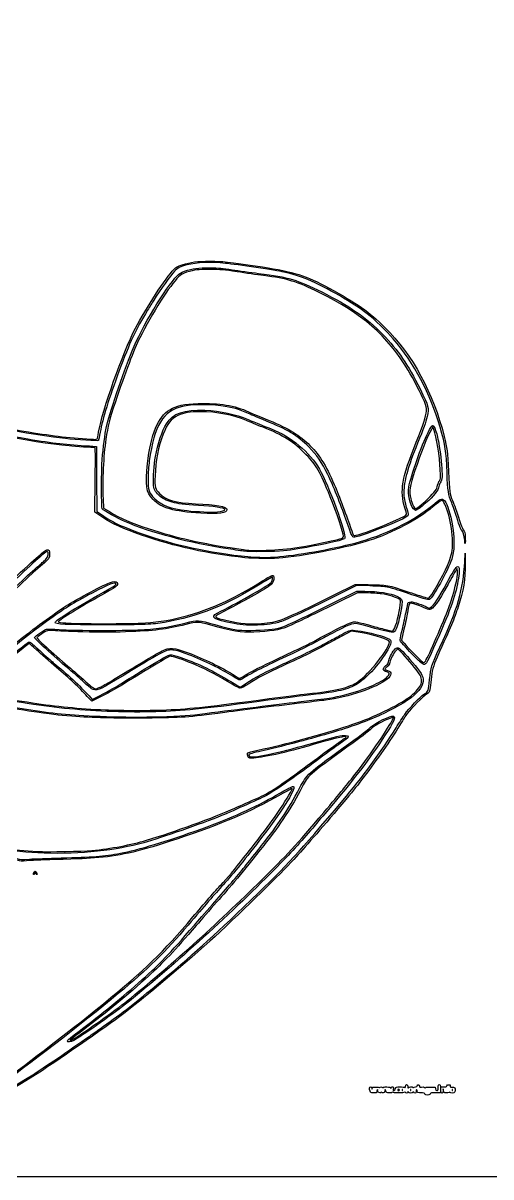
# Model space of a CAD drawing. Extents: x 0.09 to 7.29, y 6.89 to 11.9.
# Drawn here: x 1.182 to 1.493, y 10.428 to 11.193 of the extents above; entities that cross this region are included whole.
import ezdxf

# ---------------------------------------------------------------- set-up
doc = ezdxf.new("R2010")
doc.units = 0
doc.layers.add('Laag_1', color=7, linetype='CONTINUOUS')

msp = doc.modelspace()

# ---------------------------------------------------------------- linework, layer by layer
at = {"layer": 'Laag_1', "color": 1}
msp.add_lwpolyline([(0.092474, 10.428123), (0.092474, 11.895275), (7.245812, 11.895275), (7.245812, 10.428123)], close=True, dxfattribs=at)
at = {"layer": 'Laag_1', "color": 7}
for points in [[(1.454737, 10.923584), (1.45409, 10.92523), (1.453139, 10.923602)], [(1.226499, 10.912649), (1.231093, 10.912388), (1.231187, 10.890805), (1.231285, 10.869221), (1.235063, 10.866686)], [(1.234622, 10.865713), (1.230061, 10.868692), (1.230305, 10.890109)], [(1.235498, 10.877613), (1.235773, 10.87147), (1.239704, 10.86911)], [(1.475264, 10.835915), (1.475557, 10.841491), (1.475609, 10.834556)], [(1.470451, 10.82973), (1.470336, 10.831529), (1.469295, 10.82995)], [(1.386372, 10.807726), (1.403834, 10.816321), (1.40905, 10.816321)], [(1.388751, 10.81392), (1.402716, 10.820798), (1.411352, 10.820746)], [(1.412267, 10.819854), (1.403447, 10.820063), (1.389851, 10.813293)], [(1.410251, 10.815252), (1.404188, 10.815318), (1.390223, 10.808431)], [(1.449347, 10.812248), (1.451513, 10.811767), (1.452399, 10.812848)], [(1.404722, 10.789131), (1.399899, 10.789839), (1.390835, 10.784943)], [(1.42431, 10.790639), (1.427527, 10.789939), (1.428208, 10.790912)], [(1.434988, 10.791255), (1.433287, 10.784013), (1.435091, 10.781897)], [(1.434365, 10.774612), (1.430836, 10.778287), (1.429595, 10.776904)], [(1.325289, 10.753519), (1.326683, 10.752807), (1.330157, 10.755175)], [(1.235214, 10.747017), (1.228038, 10.743386), (1.225015, 10.746688)], [(1.226253, 10.746952), (1.228317, 10.744649), (1.2332, 10.747115)], [(1.427353, 10.731207), (1.427944, 10.732637), (1.426792, 10.732407)], [(1.191509, 10.629453), (1.191603, 10.628353), (1.191054, 10.629273), (1.190505, 10.630192), (1.190268, 10.629365)], [(1.417666, 10.484957), (1.417345, 10.486151), (1.417081, 10.484983)], [(1.452623, 10.487721), (1.455635, 10.487631), (1.455819, 10.486528)], [(1.459127, 10.486552), (1.459127, 10.483819), (1.455819, 10.483886)], [(1.459495, 10.485764), (1.459495, 10.487785), (1.461308, 10.487785)], [(1.461289, 10.485221), (1.461059, 10.486506), (1.461014, 10.485129)], [(1.422939, 10.484965), (1.422464, 10.486095), (1.422206, 10.484929)], [(1.441477, 10.484387), (1.44109, 10.484387)]]:
    msp.add_lwpolyline(points, dxfattribs=at)
for points in [[(1.441318, 10.870915)], [(1.445129, 10.872611)], [(1.47522, 10.850158)], [(1.329223, 10.842817)], [(1.351822, 10.843915)], [(1.445185, 10.769862)], [(1.449364, 10.770293)], [(1.227908, 10.751736)], [(1.234141, 10.75307)], [(1.2458, 10.736455)], [(1.277587, 10.737675)], [(1.196374, 10.642748)], [(1.227978, 10.644505)], [(1.18939, 10.62918)], [(1.211807, 10.518032)], [(1.217207, 10.520426)], [(1.431933, 10.485764)], [(1.434039, 10.486015)], [(1.439551, 10.486015)], [(1.44948, 10.482553)], [(1.459495, 10.485772)], [(1.46711, 10.486015)]]:
    msp.add_lwpolyline(points, close=True, dxfattribs=at)
for points in [[(1.256954, 10.990678), (1.263865, 11.003937), (1.277177, 11.02425), (1.282472, 11.029617)], [(1.282472, 11.029617), (1.284156, 11.031325), (1.284798, 11.031689), (1.287874, 11.03269)], [(1.291179, 11.03263), (1.286532, 11.031397), (1.284812, 11.03054), (1.282816, 11.02846)], [(1.287874, 11.03269), (1.294069, 11.034705), (1.297412, 11.03514), (1.306433, 11.035108)], [(1.289567, 11.028451), (1.295163, 11.030298), (1.298463, 11.030745), (1.306255, 11.030713)], [(1.306436, 11.029621), (1.297955, 11.029663), (1.29669, 11.029499), (1.290851, 11.027756)], [(1.316656, 11.033697), (1.307222, 11.034698), (1.297429, 11.034288), (1.291179, 11.03263)], [(1.306255, 11.030713), (1.312379, 11.030671), (1.314545, 11.030514), (1.321139, 11.029503)], [(1.306433, 11.035108), (1.315301, 11.035066), (1.31712, 11.034878), (1.341116, 11.03131)], [(1.324443, 11.028077), (1.315178, 11.029493), (1.313984, 11.029596), (1.306436, 11.029621)], [(1.355273, 11.027968), (1.351201, 11.02887), (1.323693, 11.03295), (1.316656, 11.033697)], [(1.321139, 11.029503), (1.325383, 11.028854), (1.333239, 11.027756), (1.338595, 11.027064)], [(1.341116, 11.03131), (1.361788, 11.028237), (1.369925, 11.025657), (1.385443, 11.017254)], [(1.2548, 10.97581), (1.260771, 10.990739), (1.276944, 11.017619), (1.284695, 11.025495)], [(1.285571, 11.024751), (1.280036, 11.019483), (1.267831, 11.000333), (1.259767, 10.984263)], [(1.282816, 11.02846), (1.280198, 11.025732), (1.273364, 11.016157), (1.269107, 11.009254)], [(1.284695, 11.025495), (1.286353, 11.02718), (1.287113, 11.027641), (1.289567, 11.028451)], [(1.290851, 11.027756), (1.28815, 11.02695), (1.287485, 11.026571), (1.285571, 11.024751)], [(1.341898, 11.025609), (1.337755, 11.026132), (1.3299, 11.027243), (1.324443, 11.028077)], [(1.338595, 11.027064), (1.358806, 11.024451), (1.364166, 11.022872), (1.380489, 11.014727)], [(1.378831, 11.014391), (1.363922, 11.021714), (1.35765, 11.023619), (1.341898, 11.025609)], [(1.37124, 11.022972), (1.367041, 11.024766), (1.360508, 11.02681), (1.355273, 11.027968)], [(1.410552, 11.000333), (1.401666, 11.007274), (1.383499, 11.017736), (1.37124, 11.022972)], [(1.437782, 10.962817), (1.423864, 10.985863), (1.407165, 11.000472), (1.378831, 11.014391)], [(1.380489, 11.014727), (1.398464, 11.005756), (1.410312, 10.997531), (1.420744, 10.986781)], [(1.385443, 11.017254), (1.403589, 11.007427), (1.412176, 11.001381), (1.422159, 10.991397)], [(1.269107, 11.009254), (1.268172, 11.007738), (1.266339, 11.004761), (1.265032, 11.002639)], [(1.265032, 11.002639), (1.257075, 10.989713), (1.253282, 10.981627), (1.246011, 10.96208)], [(1.427866, 10.983713), (1.423651, 10.988612), (1.415331, 10.996599), (1.410552, 11.000333)], [(1.422159, 10.991397), (1.440977, 10.972579), (1.454343, 10.948055), (1.461652, 10.918939)], [(1.232568, 10.92179), (1.234989, 10.93624), (1.248559, 10.974574), (1.256954, 10.990678)], [(1.259767, 10.984263), (1.256214, 10.977183), (1.249831, 10.960429), (1.243666, 10.942003)], [(1.420744, 10.986781), (1.431169, 10.976037), (1.437535, 10.966759), (1.445667, 10.950455)], [(1.458934, 10.925099), (1.452486, 10.94745), (1.441932, 10.96736), (1.427866, 10.983713)], [(1.237756, 10.925466), (1.239173, 10.93244), (1.248649, 10.96043), (1.2548, 10.97581)], [(1.246011, 10.96208), (1.23946, 10.94447), (1.235157, 10.930502), (1.233605, 10.921813)], [(1.448489, 10.942213), (1.44647, 10.946974), (1.441042, 10.95742), (1.437782, 10.962817)], [(1.445667, 10.950455), (1.451447, 10.938866), (1.451696, 10.937896), (1.450327, 10.932265)], [(1.243666, 10.942003), (1.239581, 10.929795), (1.23873, 10.926439), (1.237352, 10.917107)], [(1.288157, 10.93884), (1.275327, 10.935949), (1.269398, 10.926253), (1.266152, 10.902853)], [(1.279747, 10.936666), (1.284213, 10.939428), (1.289125, 10.940502), (1.298594, 10.940784)], [(1.313605, 10.939206), (1.304194, 10.940418), (1.294546, 10.940279), (1.288157, 10.93884)], [(1.298594, 10.940784), (1.312512, 10.941201), (1.322956, 10.93947), (1.332008, 10.935252)], [(1.33198, 10.934108), (1.325388, 10.937099), (1.321419, 10.9382), (1.313605, 10.939206)], [(1.449831, 10.935783), (1.450026, 10.938445), (1.449967, 10.938724), (1.448489, 10.942213)], [(1.130123, 10.930228), (1.137225, 10.926869), (1.159135, 10.92179), (1.185709, 10.917343)], [(1.146853, 10.930393), (1.147712, 10.929534), (1.168774, 10.924939), (1.182868, 10.922535)], [(1.264963, 10.901028), (1.267228, 10.920598), (1.271874, 10.931796), (1.279747, 10.936666)], [(1.285121, 10.932837), (1.280483, 10.93056), (1.278192, 10.927646), (1.275374, 10.920438)], [(1.277464, 10.927426), (1.281676, 10.934242), (1.289513, 10.936995), (1.302917, 10.936366)], [(1.300019, 10.935388), (1.292896, 10.935388), (1.28894, 10.934711), (1.285121, 10.932837)], [(1.330632, 10.929441), (1.322136, 10.93321), (1.310922, 10.935388), (1.300019, 10.935388)], [(1.302917, 10.936366), (1.313698, 10.93586), (1.322777, 10.93389), (1.331746, 10.930112)], [(1.331746, 10.930112), (1.334805, 10.928823), (1.338632, 10.927257), (1.340248, 10.926632)], [(1.343372, 10.929343), (1.339431, 10.930909), (1.334304, 10.933053), (1.33198, 10.934108)], [(1.332008, 10.935252), (1.333911, 10.934366), (1.338857, 10.932287), (1.343001, 10.930634)], [(1.343001, 10.930634), (1.357135, 10.924993), (1.36446, 10.920755), (1.37138, 10.914213)], [(1.443147, 10.915176), (1.447848, 10.926856), (1.449561, 10.932137), (1.449831, 10.935783)], [(1.450327, 10.932265), (1.449314, 10.928101), (1.447962, 10.924311), (1.443955, 10.914411)], [(1.21309, 10.912639), (1.18853, 10.91478), (1.140766, 10.924294), (1.129895, 10.929208)], [(1.210521, 10.917569), (1.190592, 10.919717), (1.15878, 10.925555), (1.146348, 10.929347)], [(1.182868, 10.922535), (1.200837, 10.91947), (1.211163, 10.91824), (1.227846, 10.917177)], [(1.234902, 10.9036), (1.235602, 10.91174), (1.236742, 10.920481), (1.237756, 10.925466)], [(1.270249, 10.905564), (1.27173, 10.913767), (1.274833, 10.923168), (1.277464, 10.927426)], [(1.341531, 10.925034), (1.337388, 10.926637), (1.332483, 10.928621), (1.330632, 10.929441)], [(1.340248, 10.926632), (1.341865, 10.926007), (1.344925, 10.92482), (1.347047, 10.923994)], [(1.370215, 10.906861), (1.361934, 10.91542), (1.35496, 10.919837), (1.341531, 10.925034)], [(1.371857, 10.912072), (1.364513, 10.919441), (1.357319, 10.923803), (1.343372, 10.929343)], [(1.347047, 10.923994), (1.359872, 10.919002), (1.372468, 10.908462), (1.378957, 10.897291)], [(1.453139, 10.923602), (1.450679, 10.919396), (1.445743, 10.907039), (1.442269, 10.896387)], [(1.450961, 10.921628), (1.453805, 10.927297), (1.454493, 10.927489), (1.45593, 10.923013)], [(1.459017, 10.89695), (1.458718, 10.905772), (1.456628, 10.918768), (1.454737, 10.923584)], [(1.45593, 10.923013), (1.457092, 10.919396), (1.457429, 10.917926), (1.458386, 10.912293)], [(1.463535, 10.894908), (1.462996, 10.909582), (1.462532, 10.912629), (1.458934, 10.925099)], [(1.185709, 10.917343), (1.202805, 10.914482), (1.211196, 10.913516), (1.226499, 10.912649)], [(1.23242, 10.916198), (1.232145, 10.915885), (1.217835, 10.916781), (1.210521, 10.917569)], [(1.227846, 10.917177), (1.232165, 10.916902), (1.231668, 10.916416), (1.232568, 10.92179)], [(1.233605, 10.921813), (1.233079, 10.91887), (1.232546, 10.916344), (1.23242, 10.916198)], [(1.237352, 10.917107), (1.235768, 10.906381), (1.234972, 10.889427), (1.235498, 10.877613)], [(1.275374, 10.920438), (1.272181, 10.912273), (1.270287, 10.902563), (1.269976, 10.89276)], [(1.435582, 10.871676), (1.432084, 10.882929), (1.433543, 10.89132), (1.443147, 10.915176)], [(1.438142, 10.885343), (1.4395, 10.892787), (1.446661, 10.913061), (1.450961, 10.921628)], [(1.461652, 10.918939), (1.46363, 10.911058), (1.463827, 10.909417), (1.464443, 10.895625)], [(1.230089, 10.911529), (1.228732, 10.911529), (1.216892, 10.912307), (1.21309, 10.912639)], [(1.230305, 10.890109), (1.2305, 10.907187), (1.230458, 10.911528), (1.230089, 10.911529)], [(1.386093, 10.878979), (1.379234, 10.895776), (1.376792, 10.900063), (1.370215, 10.906861)], [(1.37138, 10.914213), (1.378436, 10.907544), (1.383228, 10.900069), (1.388695, 10.887207)], [(1.384547, 10.893679), (1.380496, 10.901949), (1.377233, 10.906679), (1.371857, 10.912072)], [(1.443955, 10.914411), (1.437503, 10.89847), (1.434863, 10.88905), (1.43489, 10.882056)], [(1.458386, 10.912293), (1.459444, 10.906067), (1.460221, 10.89842), (1.460226, 10.894193)], [(1.234954, 10.870901), (1.234352, 10.871626), (1.234309, 10.896752), (1.234902, 10.9036)], [(1.268658, 10.877181), (1.264079, 10.881848), (1.263314, 10.886783), (1.264963, 10.901028)], [(1.266152, 10.902853), (1.265595, 10.898841), (1.265331, 10.895069), (1.265317, 10.890923)], [(1.268896, 10.887532), (1.268621, 10.891104), (1.269321, 10.900425), (1.270249, 10.905564)], [(1.269976, 10.89276), (1.269725, 10.88493), (1.269934, 10.884103), (1.272934, 10.881171)], [(1.378957, 10.897291), (1.38483, 10.887177), (1.396912, 10.854342), (1.395813, 10.851478)], [(1.396467, 10.864095), (1.393198, 10.873599), (1.387702, 10.887238), (1.384547, 10.893679)], [(1.442269, 10.896387), (1.438888, 10.886021), (1.438353, 10.882512), (1.439447, 10.877874)], [(1.458448, 10.8896), (1.459197, 10.890618), (1.459221, 10.890941), (1.459017, 10.89695)], [(1.460226, 10.894193), (1.460226, 10.891152), (1.460104, 10.890432), (1.459331, 10.888975)], [(1.466632, 10.874979), (1.464373, 10.880258), (1.463981, 10.882784), (1.463535, 10.894908)], [(1.464443, 10.895625), (1.465016, 10.882802), (1.465364, 10.880341), (1.467155, 10.876455)], [(1.265317, 10.890923), (1.265275, 10.883155), (1.265761, 10.881738), (1.269656, 10.877838)], [(1.272531, 10.880024), (1.269909, 10.882504), (1.269165, 10.884041), (1.268896, 10.887532)], [(1.388695, 10.887207), (1.391669, 10.880208), (1.39758, 10.864584), (1.399756, 10.857967)], [(1.441318, 10.870915), (1.438988, 10.873429), (1.437338, 10.880928), (1.438142, 10.885343)], [(1.45819, 10.885888), (1.457728, 10.883233), (1.45471, 10.879393), (1.449552, 10.874899)], [(1.455669, 10.88289), (1.45646, 10.883964), (1.457063, 10.885325), (1.457296, 10.886565)], [(1.457296, 10.886565), (1.457502, 10.887648), (1.458018, 10.889014), (1.458448, 10.8896)], [(1.459331, 10.888975), (1.458837, 10.888046), (1.458323, 10.886656), (1.45819, 10.885888)], [(1.300208, 10.868107), (1.282127, 10.869205), (1.274262, 10.871467), (1.268658, 10.877181)], [(1.269656, 10.877838), (1.274143, 10.873344), (1.28021, 10.87108), (1.291189, 10.869803)], [(1.281388, 10.875333), (1.277234, 10.876536), (1.274927, 10.877759), (1.272531, 10.880024)], [(1.272934, 10.881171), (1.277597, 10.876606), (1.283322, 10.874984), (1.296881, 10.874382)], [(1.394817, 10.852867), (1.394817, 10.855076), (1.390151, 10.869041), (1.386093, 10.878979)], [(1.43489, 10.882056), (1.434932, 10.878412), (1.43529, 10.876226), (1.436853, 10.870945)], [(1.439447, 10.877874), (1.44029, 10.8743), (1.441907, 10.871079), (1.442859, 10.871079)], [(1.445129, 10.872611), (1.447801, 10.874605), (1.454062, 10.88071), (1.455669, 10.88289)], [(1.454021, 10.873506), (1.456087, 10.875234), (1.458298, 10.876865), (1.458933, 10.877131)], [(1.462001, 10.874122), (1.460342, 10.877438), (1.460393, 10.877449), (1.454377, 10.872418)], [(1.458933, 10.877131), (1.46132, 10.878128), (1.462705, 10.876403), (1.464817, 10.869803)], [(1.467155, 10.876455), (1.468373, 10.873812), (1.469944, 10.869325), (1.471804, 10.863176)], [(1.249898, 10.862581), (1.245252, 10.864586), (1.235849, 10.869821), (1.234954, 10.870901)], [(1.239704, 10.86911), (1.247233, 10.864588), (1.25378, 10.861739), (1.265462, 10.857901)], [(1.298722, 10.873292), (1.289286, 10.873769), (1.285074, 10.874264), (1.281388, 10.875333)], [(1.291189, 10.869803), (1.297462, 10.869073), (1.307797, 10.86862), (1.311432, 10.868916)], [(1.296881, 10.874382), (1.310239, 10.87379), (1.317661, 10.872441), (1.317639, 10.87061)], [(1.316286, 10.870512), (1.316115, 10.871594), (1.308503, 10.8728), (1.298722, 10.873292)], [(1.317639, 10.87061), (1.317597, 10.868122), (1.312357, 10.867368), (1.300208, 10.868107)], [(1.311432, 10.868916), (1.31423, 10.869146), (1.316389, 10.869854), (1.316286, 10.870512)], [(1.402529, 10.848297), (1.422388, 10.853564), (1.441164, 10.862756), (1.454021, 10.873506)], [(1.454377, 10.872418), (1.443933, 10.863686), (1.42754, 10.855053), (1.411719, 10.849954)], [(1.436711, 10.867431), (1.436711, 10.867769), (1.436203, 10.86968), (1.435582, 10.871676)], [(1.436853, 10.870945), (1.437383, 10.869154), (1.437817, 10.867383), (1.437817, 10.86701)], [(1.442701, 10.869976), (1.442419, 10.869976), (1.441796, 10.870399), (1.441318, 10.870915)], [(1.449552, 10.874899), (1.445872, 10.871692), (1.443484, 10.869976), (1.442701, 10.869976)], [(1.442859, 10.871079), (1.442981, 10.871079), (1.443999, 10.871768), (1.445129, 10.872611)], [(1.466626, 10.84175), (1.468326, 10.849999), (1.466031, 10.866059), (1.462001, 10.874122)], [(1.464817, 10.869803), (1.468436, 10.858496), (1.469178, 10.845282), (1.466624, 10.837648)], [(1.470018, 10.865424), (1.469096, 10.868479), (1.467573, 10.872779), (1.466632, 10.874979)], [(1.261049, 10.853534), (1.24886, 10.857772), (1.241797, 10.861027), (1.234622, 10.865713)], [(1.235063, 10.866686), (1.239892, 10.863446), (1.243927, 10.861287), (1.249534, 10.858943)], [(1.318379, 10.844473), (1.293207, 10.848227), (1.267241, 10.855092), (1.249898, 10.862581)], [(1.403361, 10.852314), (1.400688, 10.851715), (1.400779, 10.85156), (1.396467, 10.864095)], [(1.430464, 10.862592), (1.421777, 10.858703), (1.407196, 10.853174), (1.403361, 10.852314)], [(1.413007, 10.856646), (1.425685, 10.861334), (1.436711, 10.866351), (1.436711, 10.867431)], [(1.437817, 10.86701), (1.437817, 10.866172), (1.435933, 10.86504), (1.430464, 10.862592)], [(1.473465, 10.856378), (1.472997, 10.856378), (1.471788, 10.859553), (1.470018, 10.865424)], [(1.471804, 10.863176), (1.472635, 10.860431), (1.47358, 10.858141), (1.474308, 10.857112)], [(1.249534, 10.858943), (1.268582, 10.850978), (1.292781, 10.844562), (1.316904, 10.841078)], [(1.329455, 10.83858), (1.3056, 10.841007), (1.282639, 10.846026), (1.261049, 10.853534)], [(1.265462, 10.857901), (1.284119, 10.85177), (1.301554, 10.847817), (1.323893, 10.844651)], [(1.399756, 10.857967), (1.400499, 10.855709), (1.401341, 10.853665), (1.401628, 10.853427)], [(1.401628, 10.853427), (1.402263, 10.852901), (1.40488, 10.85364), (1.413007, 10.856646)], [(1.475222, 10.850159), (1.474985, 10.853153), (1.474076, 10.856378), (1.473465, 10.856378)], [(1.474308, 10.857112), (1.475363, 10.855621), (1.47549, 10.855152), (1.475603, 10.852334)], [(1.349978, 10.839052), (1.363269, 10.840054), (1.387552, 10.844326), (1.402529, 10.848297)], [(1.35182, 10.843915), (1.359669, 10.84449), (1.364449, 10.845201), (1.376442, 10.847579)], [(1.411719, 10.849954), (1.397668, 10.845425), (1.373125, 10.840506), (1.354758, 10.838538)], [(1.37848, 10.846967), (1.366298, 10.844535), (1.361719, 10.843785), (1.355132, 10.843138)], [(1.376442, 10.847579), (1.38794, 10.84986), (1.392994, 10.851019), (1.394156, 10.85164)], [(1.395813, 10.851478), (1.395479, 10.85061), (1.391382, 10.849543), (1.37848, 10.846967)], [(1.394156, 10.85164), (1.394518, 10.851836), (1.394817, 10.852387), (1.394817, 10.852867)], [(1.475603, 10.852334), (1.475781, 10.847906), (1.475512, 10.846397), (1.47522, 10.850158)], [(1.198449, 10.842782), (1.197616, 10.842782), (1.190744, 10.836669), (1.174694, 10.82165)], [(1.175238, 10.823687), (1.191498, 10.838855), (1.197282, 10.843903), (1.198408, 10.843906)], [(1.200043, 10.841316), (1.200043, 10.838341), (1.199527, 10.837547), (1.195325, 10.834064)], [(1.197346, 10.837191), (1.199101, 10.838719), (1.199903, 10.842782), (1.198449, 10.842782)], [(1.198408, 10.843906), (1.19958, 10.843906), (1.200043, 10.843174), (1.200043, 10.841316)], [(1.316904, 10.841078), (1.331672, 10.838945), (1.340989, 10.838374), (1.349978, 10.839052)], [(1.32922, 10.842818), (1.328007, 10.843016), (1.323129, 10.843765), (1.318379, 10.844473)], [(1.323893, 10.844651), (1.328238, 10.844035), (1.33229, 10.84346), (1.332896, 10.843372)], [(1.355132, 10.843138), (1.349606, 10.842595), (1.331867, 10.842376), (1.329223, 10.842817)], [(1.354758, 10.838538), (1.348396, 10.837857), (1.336216, 10.837862), (1.329455, 10.83858)], [(1.332896, 10.843372), (1.33443, 10.843153), (1.345851, 10.84348), (1.351822, 10.843915)], [(1.464913, 10.835978), (1.465534, 10.837594), (1.466306, 10.840192), (1.466626, 10.84175)], [(1.195325, 10.834064), (1.181836, 10.822879), (1.142965, 10.784181), (1.125482, 10.764531)], [(1.157597, 10.799627), (1.173035, 10.815086), (1.184448, 10.826021), (1.191661, 10.832266)], [(1.191661, 10.832266), (1.194152, 10.834421), (1.196709, 10.836637), (1.197346, 10.837191)], [(1.466624, 10.837648), (1.464107, 10.83013), (1.453947, 10.811674), (1.451891, 10.810885)], [(1.452399, 10.812848), (1.454949, 10.815955), (1.462782, 10.830432), (1.464913, 10.835978)], [(1.45876, 10.779202), (1.470755, 10.805094), (1.474292, 10.817248), (1.475264, 10.835915)], [(1.463607, 10.822162), (1.466974, 10.828367), (1.469042, 10.831722), (1.469981, 10.832502)], [(1.469981, 10.832502), (1.470405, 10.832852), (1.470638, 10.832852), (1.471071, 10.83246)], [(1.475609, 10.834556), (1.475693, 10.82452), (1.474379, 10.816587), (1.470901, 10.806029)], [(1.471071, 10.83246), (1.471771, 10.831879), (1.471778, 10.829666), (1.471113, 10.825111)], [(1.239837, 10.822001), (1.242974, 10.823181), (1.243963, 10.823189), (1.244715, 10.822043)], [(1.320216, 10.811325), (1.327261, 10.814814), (1.332714, 10.817909), (1.341148, 10.823207)], [(1.347757, 10.825672), (1.347586, 10.825777), (1.344393, 10.823961), (1.340659, 10.821637)], [(1.341148, 10.823207), (1.344771, 10.825483), (1.347497, 10.826963), (1.347946, 10.826899)], [(1.348338, 10.822726), (1.347843, 10.821429), (1.347264, 10.820856), (1.344911, 10.819334)], [(1.347224, 10.822444), (1.34777, 10.823768), (1.348054, 10.825488), (1.347757, 10.825672)], [(1.347946, 10.826899), (1.348951, 10.826757), (1.349134, 10.824807), (1.348338, 10.822726)], [(1.471113, 10.825111), (1.469523, 10.814564), (1.46618, 10.804884), (1.456814, 10.783696)], [(1.469295, 10.82995), (1.468721, 10.829082), (1.466431, 10.825039), (1.464203, 10.820967)], [(1.46474, 10.805664), (1.468272, 10.815188), (1.470721, 10.825507), (1.470451, 10.82973)], [(1.228323, 10.815178), (1.214943, 10.808131), (1.210503, 10.805359), (1.197981, 10.796231)], [(1.20927, 10.805566), (1.215428, 10.809719), (1.234632, 10.820044), (1.239837, 10.822001)], [(1.244041, 10.821192), (1.24356, 10.822657), (1.239765, 10.821234), (1.228323, 10.815178)], [(1.244715, 10.822043), (1.245915, 10.820211), (1.245313, 10.819754), (1.232002, 10.812372)], [(1.232746, 10.813998), (1.241972, 10.819116), (1.244247, 10.820564), (1.244041, 10.821192)], [(1.340659, 10.821637), (1.317389, 10.807156), (1.298624, 10.799604), (1.276263, 10.795721)], [(1.31358, 10.803146), (1.325855, 10.809177), (1.346678, 10.821121), (1.347224, 10.822444)], [(1.344911, 10.819334), (1.339617, 10.815909), (1.32437, 10.807379), (1.316516, 10.803449)], [(1.40905, 10.816321), (1.417999, 10.816321), (1.425862, 10.815067), (1.430644, 10.812878)], [(1.420174, 10.814625), (1.418051, 10.814932), (1.413586, 10.815215), (1.410251, 10.815252)], [(1.411352, 10.820746), (1.42383, 10.820666), (1.424344, 10.820575), (1.438178, 10.815822)], [(1.424142, 10.819052), (1.422128, 10.819443), (1.418082, 10.819717), (1.412267, 10.819854)], [(1.436637, 10.815228), (1.431446, 10.817004), (1.425822, 10.818725), (1.424142, 10.819052)], [(1.451891, 10.810885), (1.451001, 10.810544), (1.446995, 10.811684), (1.436637, 10.815228)], [(1.438178, 10.815822), (1.44313, 10.814122), (1.448156, 10.812513), (1.449347, 10.812248)], [(1.464203, 10.820967), (1.457723, 10.809124), (1.454143, 10.804194), (1.452023, 10.804194)], [(1.452572, 10.805596), (1.455017, 10.807234), (1.457657, 10.811197), (1.463607, 10.822162)], [(1.203717, 10.795715), (1.203717, 10.796896), (1.217015, 10.805271), (1.232746, 10.813998)], [(1.232002, 10.812372), (1.21871, 10.805), (1.205059, 10.796463), (1.205815, 10.795996)], [(1.263582, 10.795314), (1.281921, 10.796535), (1.301564, 10.802088), (1.320216, 10.811325)], [(1.34047, 10.794944), (1.351622, 10.795862), (1.353927, 10.796768), (1.388751, 10.81392)], [(1.389851, 10.813293), (1.367252, 10.802041), (1.356165, 10.796931), (1.351702, 10.795708)], [(1.353291, 10.792291), (1.356144, 10.793105), (1.366161, 10.797778), (1.386372, 10.807726)], [(1.390223, 10.808431), (1.373259, 10.800064), (1.36109, 10.794243), (1.357148, 10.792609)], [(1.431815, 10.81106), (1.430365, 10.812201), (1.424487, 10.814001), (1.420174, 10.814625)], [(1.433609, 10.807402), (1.433118, 10.802301), (1.430927, 10.793686), (1.429311, 10.790505)], [(1.430644, 10.812878), (1.433442, 10.811598), (1.433926, 10.810702), (1.433609, 10.807402)], [(1.432528, 10.807345), (1.432762, 10.810228), (1.432741, 10.810333), (1.431815, 10.81106)], [(1.436336, 10.802488), (1.436931, 10.805692), (1.437611, 10.808545), (1.437845, 10.808827)], [(1.439229, 10.808403), (1.438472, 10.808162), (1.438111, 10.806978), (1.437275, 10.801989)], [(1.437845, 10.808827), (1.438078, 10.809109), (1.438896, 10.80934), (1.43966, 10.80934)], [(1.448393, 10.805466), (1.444702, 10.807172), (1.440048, 10.808663), (1.439229, 10.808403)], [(1.43966, 10.80934), (1.441273, 10.80934), (1.447964, 10.80711), (1.45015, 10.805843)], [(1.178182, 10.782556), (1.18504, 10.788139), (1.201589, 10.800387), (1.20927, 10.805566)], [(1.317556, 10.795888), (1.30698, 10.798333), (1.306303, 10.79957), (1.31358, 10.803146)], [(1.316516, 10.803449), (1.310764, 10.80057), (1.309753, 10.79988), (1.310308, 10.799211)], [(1.428208, 10.790912), (1.429747, 10.79311), (1.432105, 10.80208), (1.432528, 10.807345)], [(1.43394, 10.791149), (1.434662, 10.794181), (1.43574, 10.799283), (1.436336, 10.802488)], [(1.437275, 10.801989), (1.436954, 10.800069), (1.435924, 10.795238), (1.434988, 10.791255)], [(1.452023, 10.804194), (1.451541, 10.804194), (1.449907, 10.804766), (1.448393, 10.805466)], [(1.449364, 10.770293), (1.451199, 10.773091), (1.461145, 10.795971), (1.46474, 10.805664)], [(1.45015, 10.805843), (1.45158, 10.805015), (1.451687, 10.805004), (1.452572, 10.805596)], [(1.470901, 10.806029), (1.468137, 10.797638), (1.466364, 10.7934), (1.456959, 10.772683)], [(1.197981, 10.796231), (1.174019, 10.778765), (1.159815, 10.766312), (1.123791, 10.731187)], [(1.237343, 10.794068), (1.210153, 10.794026), (1.203717, 10.794371), (1.203717, 10.795715)], [(1.205815, 10.795996), (1.205989, 10.795888), (1.208193, 10.795584), (1.210714, 10.795314)], [(1.210714, 10.795314), (1.216716, 10.794677), (1.253994, 10.794679), (1.263582, 10.795314)], [(1.276263, 10.795721), (1.267941, 10.794276), (1.263303, 10.794079), (1.237343, 10.794068)], [(1.290266, 10.794328), (1.2769, 10.79098), (1.270009, 10.790136), (1.250344, 10.789434)], [(1.262888, 10.790887), (1.2745, 10.79192), (1.280957, 10.792982), (1.290609, 10.795445)], [(1.306309, 10.794095), (1.298915, 10.796212), (1.297857, 10.796227), (1.290266, 10.794328)], [(1.290609, 10.795445), (1.297993, 10.79733), (1.29892, 10.797273), (1.309504, 10.794293)], [(1.335467, 10.789277), (1.326754, 10.788882), (1.321446, 10.78976), (1.306309, 10.794095)], [(1.309504, 10.794293), (1.323003, 10.790493), (1.323525, 10.790409), (1.333446, 10.790437)], [(1.310308, 10.799211), (1.311259, 10.798064), (1.322734, 10.79554), (1.329703, 10.794944)], [(1.335452, 10.793876), (1.327941, 10.793876), (1.324688, 10.794238), (1.317556, 10.795888)], [(1.329703, 10.794944), (1.333863, 10.794591), (1.33612, 10.794591), (1.34047, 10.794944)], [(1.333446, 10.790437), (1.342345, 10.790479), (1.349077, 10.791091), (1.353291, 10.792291)], [(1.351702, 10.795708), (1.347117, 10.794452), (1.342029, 10.793879), (1.335452, 10.793876)], [(1.357148, 10.792609), (1.352633, 10.790738), (1.346319, 10.789768), (1.335467, 10.789277)], [(1.379749, 10.785603), (1.389015, 10.790765), (1.398463, 10.795353), (1.400826, 10.795837)], [(1.4097, 10.793401), (1.40177, 10.795651), (1.401726, 10.795646), (1.393424, 10.791544)], [(1.400826, 10.795837), (1.403184, 10.79632), (1.402343, 10.796491), (1.415764, 10.792803)], [(1.427405, 10.789127), (1.425971, 10.789127), (1.417878, 10.791081), (1.4097, 10.793401)], [(1.415764, 10.792803), (1.418694, 10.791998), (1.42254, 10.791023), (1.42431, 10.790639)], [(1.212752, 10.764838), (1.202808, 10.773227), (1.190116, 10.78488), (1.190137, 10.785601)], [(1.190137, 10.785601), (1.190179, 10.786352), (1.196679, 10.790921), (1.198112, 10.79119)], [(1.198564, 10.790201), (1.197255, 10.789847), (1.191595, 10.78598), (1.191595, 10.785437)], [(1.191595, 10.785437), (1.191595, 10.784895), (1.205069, 10.772709), (1.213828, 10.765329)], [(1.198112, 10.79119), (1.198868, 10.791332), (1.202548, 10.791231), (1.20629, 10.790932)], [(1.203048, 10.790243), (1.200965, 10.79049), (1.19953, 10.790483), (1.198564, 10.790201)], [(1.222047, 10.789434), (1.213282, 10.789681), (1.204733, 10.790043), (1.203048, 10.790243)], [(1.20629, 10.790932), (1.215438, 10.790241), (1.255277, 10.790209), (1.262888, 10.790887)], [(1.250344, 10.789434), (1.240704, 10.789089), (1.234477, 10.789093), (1.222047, 10.789434)], [(1.352372, 10.772158), (1.368822, 10.779822), (1.37348, 10.782109), (1.379749, 10.785603)], [(1.390835, 10.784943), (1.37588, 10.776866), (1.367724, 10.772802), (1.354577, 10.766879)], [(1.381771, 10.785465), (1.374952, 10.78167), (1.369716, 10.779069), (1.356847, 10.77308)], [(1.393424, 10.791544), (1.389845, 10.789775), (1.3846, 10.787039), (1.381771, 10.785465)], [(1.382628, 10.781721), (1.385672, 10.783357), (1.389454, 10.785389), (1.391031, 10.786237)], [(1.391031, 10.786237), (1.392608, 10.787085), (1.395029, 10.788413), (1.396412, 10.789188)], [(1.396412, 10.789188), (1.399389, 10.790858), (1.400096, 10.790904), (1.406576, 10.789851)], [(1.425315, 10.782739), (1.425315, 10.78449), (1.415439, 10.787558), (1.404722, 10.789131)], [(1.406576, 10.789851), (1.415283, 10.788435), (1.425284, 10.785421), (1.426055, 10.78398)], [(1.429311, 10.790505), (1.428716, 10.789334), (1.42843, 10.789127), (1.427405, 10.789127)], [(1.437565, 10.777639), (1.432548, 10.78295), (1.432227, 10.783377), (1.43242, 10.78447)], [(1.43242, 10.78447), (1.432531, 10.785112), (1.433217, 10.788118), (1.43394, 10.791149)], [(1.186469, 10.781713), (1.185978, 10.781536), (1.171591, 10.769744), (1.165506, 10.764535)], [(1.168811, 10.768754), (1.181059, 10.77899), (1.185792, 10.782697), (1.186614, 10.782697)], [(1.191492, 10.777391), (1.188909, 10.779833), (1.186648, 10.781779), (1.186469, 10.781713)], [(1.186614, 10.782697), (1.187177, 10.782697), (1.189497, 10.780786), (1.193837, 10.776745)], [(1.204641, 10.765818), (1.199992, 10.76974), (1.194075, 10.774947), (1.191492, 10.777391)], [(1.280661, 10.777436), (1.277031, 10.777478), (1.275557, 10.776654), (1.24378, 10.757339)], [(1.274193, 10.776562), (1.279887, 10.779315), (1.282451, 10.779168), (1.29192, 10.775542)], [(1.292303, 10.774242), (1.285733, 10.776792), (1.283447, 10.77742), (1.280661, 10.777436)], [(1.355312, 10.768359), (1.361809, 10.771212), (1.375887, 10.778099), (1.382628, 10.781721)], [(1.425157, 10.779303), (1.42095, 10.770525), (1.40956, 10.757686), (1.402962, 10.754284)], [(1.404607, 10.756454), (1.411871, 10.761445), (1.425295, 10.778483), (1.425315, 10.782739)], [(1.424685, 10.769663), (1.424946, 10.771597), (1.426837, 10.775395), (1.428523, 10.777364)], [(1.426055, 10.78398), (1.426645, 10.782878), (1.426494, 10.782096), (1.425157, 10.779303)], [(1.429595, 10.776904), (1.427919, 10.775034), (1.426157, 10.771644), (1.425662, 10.76933)], [(1.428523, 10.777364), (1.430569, 10.779754), (1.431187, 10.779539), (1.435614, 10.774902)], [(1.435091, 10.781897), (1.43803, 10.778448), (1.447514, 10.768914), (1.448006, 10.768914)], [(1.445163, 10.769894), (1.443927, 10.771037), (1.440508, 10.774523), (1.437565, 10.777639)], [(1.456814, 10.783696), (1.450381, 10.769143), (1.449635, 10.767782), (1.448081, 10.767782)], [(1.45195, 10.757751), (1.452755, 10.765944), (1.453054, 10.766886), (1.45876, 10.779202)], [(1.193837, 10.776745), (1.197354, 10.773472), (1.201259, 10.769971), (1.202515, 10.768966)], [(1.24239, 10.757746), (1.260944, 10.769057), (1.27111, 10.775072), (1.274193, 10.776562)], [(1.280165, 10.773326), (1.27939, 10.773326), (1.263091, 10.763655), (1.249975, 10.755413)], [(1.25067, 10.757087), (1.25625, 10.76066), (1.263431, 10.765026), (1.273122, 10.770739)], [(1.273122, 10.770739), (1.280488, 10.775081), (1.279315, 10.774938), (1.286968, 10.772423)], [(1.294057, 10.768698), (1.28935, 10.770608), (1.281189, 10.773326), (1.280165, 10.773326)], [(1.286968, 10.772423), (1.296568, 10.769267), (1.307049, 10.764336), (1.317553, 10.758034)], [(1.29192, 10.775542), (1.302253, 10.771586), (1.31455, 10.765654), (1.321369, 10.761335)], [(1.321426, 10.760024), (1.313887, 10.76478), (1.303058, 10.770066), (1.292303, 10.774242)], [(1.329123, 10.760336), (1.333094, 10.762881), (1.340061, 10.766424), (1.352372, 10.772158)], [(1.356847, 10.77308), (1.343449, 10.766845), (1.334235, 10.762217), (1.329955, 10.759571)], [(1.423062, 10.767129), (1.42423, 10.767929), (1.424512, 10.768369), (1.424685, 10.769663)], [(1.425662, 10.76933), (1.425334, 10.767804), (1.42497, 10.767201), (1.423816, 10.766274)], [(1.445067, 10.76169), (1.442948, 10.764883), (1.438178, 10.770641), (1.434365, 10.774612)], [(1.435614, 10.774902), (1.439706, 10.770616), (1.445899, 10.762883), (1.446882, 10.760831)], [(1.448081, 10.767782), (1.447723, 10.767782), (1.44642, 10.768718), (1.445185, 10.769862)], [(1.448006, 10.768914), (1.448257, 10.768915), (1.448867, 10.769535), (1.449364, 10.770293)], [(1.456959, 10.772683), (1.45441, 10.767068), (1.453388, 10.763322), (1.452921, 10.757869)], [(1.202515, 10.768966), (1.211128, 10.762075), (1.220428, 10.753449), (1.226253, 10.746952)], [(1.225015, 10.746688), (1.21965, 10.75255), (1.213283, 10.758527), (1.204641, 10.765818)], [(1.222788, 10.756054), (1.220718, 10.757974), (1.216202, 10.761927), (1.212752, 10.764838)], [(1.213828, 10.765329), (1.217467, 10.762263), (1.222122, 10.7582), (1.224175, 10.7563)], [(1.317887, 10.756583), (1.30946, 10.761634), (1.301507, 10.765677), (1.294057, 10.768698)], [(1.330157, 10.755175), (1.336198, 10.759294), (1.344096, 10.763434), (1.355312, 10.768359)], [(1.354577, 10.766879), (1.344672, 10.762416), (1.336996, 10.758396), (1.332047, 10.755081)], [(1.422638, 10.76321), (1.420657, 10.763627), (1.420874, 10.765629), (1.423062, 10.767129)], [(1.423816, 10.766274), (1.423025, 10.765638), (1.422379, 10.764932), (1.422379, 10.764705)], [(1.422379, 10.764705), (1.422379, 10.764475), (1.423126, 10.764091), (1.42404, 10.763846)], [(1.425102, 10.761827), (1.424638, 10.762564), (1.423999, 10.762922), (1.422638, 10.76321)], [(1.42404, 10.763846), (1.427234, 10.762992), (1.427101, 10.760543), (1.42372, 10.757933)], [(1.42411, 10.759809), (1.425209, 10.760935), (1.425409, 10.761341), (1.425102, 10.761827)], [(1.445936, 10.754112), (1.447091, 10.756499), (1.446795, 10.759088), (1.445067, 10.76169)], [(1.227908, 10.751738), (1.227162, 10.752192), (1.224858, 10.754134), (1.222788, 10.756054)], [(1.224175, 10.7563), (1.22756, 10.753168), (1.229696, 10.75165), (1.230752, 10.751627)], [(1.24378, 10.757339), (1.23287, 10.750708), (1.230798, 10.749977), (1.227908, 10.751736)], [(1.2332, 10.747115), (1.239668, 10.750381), (1.24454, 10.753163), (1.25067, 10.757087)], [(1.234141, 10.753096), (1.235792, 10.753894), (1.239504, 10.755987), (1.24239, 10.757746)], [(1.249975, 10.755413), (1.245804, 10.752792), (1.239161, 10.749013), (1.235214, 10.747017)], [(1.317553, 10.758034), (1.321041, 10.755942), (1.324522, 10.75391), (1.325289, 10.753519)], [(1.326489, 10.752012), (1.325895, 10.752012), (1.322536, 10.753796), (1.317887, 10.756583)], [(1.321369, 10.761335), (1.323721, 10.759845), (1.325828, 10.758627), (1.326051, 10.758627)], [(1.32602, 10.757525), (1.325675, 10.757525), (1.323607, 10.758648), (1.321426, 10.760024)], [(1.329955, 10.759571), (1.328136, 10.758447), (1.326365, 10.757526), (1.32602, 10.757525)], [(1.326051, 10.758627), (1.32627, 10.758627), (1.327656, 10.759396), (1.329123, 10.760336)], [(1.332047, 10.755081), (1.329172, 10.753155), (1.327102, 10.752012), (1.326489, 10.752012)], [(1.402962, 10.754284), (1.395946, 10.750666), (1.390252, 10.74946), (1.369644, 10.747227)], [(1.370746, 10.748331), (1.390256, 10.750392), (1.398744, 10.752427), (1.404607, 10.756454)], [(1.42372, 10.757933), (1.41649, 10.752357), (1.398176, 10.746173), (1.382875, 10.744144)], [(1.395693, 10.747664), (1.408631, 10.750903), (1.42027, 10.755877), (1.42411, 10.759809)], [(1.446882, 10.760831), (1.450468, 10.75335), (1.44238, 10.745191), (1.421644, 10.735373)], [(1.438642, 10.74622), (1.441649, 10.748427), (1.444872, 10.751914), (1.445936, 10.754112)], [(1.448574, 10.748333), (1.451054, 10.749914), (1.451227, 10.750399), (1.45195, 10.757751)], [(1.452921, 10.757869), (1.452705, 10.755353), (1.452337, 10.752346), (1.452103, 10.751187)], [(1.159478, 10.746321), (1.169737, 10.745169), (1.179621, 10.743859), (1.188655, 10.742452)], [(1.230752, 10.751627), (1.230964, 10.751627), (1.23249, 10.752272), (1.234141, 10.75307)], [(1.369644, 10.747227), (1.365804, 10.74681), (1.354641, 10.745392), (1.344838, 10.744076)], [(1.345573, 10.745168), (1.355376, 10.74648), (1.366704, 10.747904), (1.370746, 10.748331)], [(1.36505, 10.74301), (1.386139, 10.745481), (1.388248, 10.745801), (1.395693, 10.747664)], [(1.401178, 10.728161), (1.414511, 10.732675), (1.43104, 10.740642), (1.438642, 10.74622)], [(1.435485, 10.734719), (1.438146, 10.738575), (1.44587, 10.746608), (1.448574, 10.748333)], [(1.449982, 10.748092), (1.44775, 10.746792), (1.439981, 10.739007), (1.437203, 10.735287)], [(1.452103, 10.751187), (1.451707, 10.749231), (1.451556, 10.749009), (1.449982, 10.748092)], [(1.186268, 10.736963), (1.16863, 10.739636), (1.152942, 10.741901), (1.148006, 10.742486)], [(1.150252, 10.743175), (1.154355, 10.742714), (1.176138, 10.739546), (1.190492, 10.737324)], [(1.18939, 10.741354), (1.177603, 10.743141), (1.170812, 10.744044), (1.160359, 10.745215)], [(1.188655, 10.742452), (1.204563, 10.739975), (1.219315, 10.738535), (1.237164, 10.737717)], [(1.2458, 10.736458), (1.224901, 10.737071), (1.207928, 10.738545), (1.18939, 10.741354)], [(1.344838, 10.744076), (1.30402, 10.738594), (1.29157, 10.737281), (1.273729, 10.73658)], [(1.277587, 10.737685), (1.294685, 10.738621), (1.305892, 10.739854), (1.345573, 10.745168)], [(1.303128, 10.735323), (1.326175, 10.738291), (1.349815, 10.741226), (1.36505, 10.74301)], [(1.368727, 10.742441), (1.352854, 10.74062), (1.329739, 10.737787), (1.316176, 10.735999)], [(1.382875, 10.744144), (1.380449, 10.743823), (1.374083, 10.743056), (1.368727, 10.742441)], [(1.214882, 10.733465), (1.204902, 10.734213), (1.202342, 10.734526), (1.186268, 10.736963)], [(1.190492, 10.737324), (1.207265, 10.734727), (1.217822, 10.733886), (1.242178, 10.733207)], [(1.263401, 10.732279), (1.242454, 10.73208), (1.22901, 10.732404), (1.214882, 10.733465)], [(1.237164, 10.737717), (1.24673, 10.737278), (1.269831, 10.73726), (1.277587, 10.737675)], [(1.242178, 10.733207), (1.254533, 10.732862), (1.261146, 10.732862), (1.272128, 10.733206)], [(1.273729, 10.73658), (1.265377, 10.736253), (1.254446, 10.736205), (1.2458, 10.736455)], [(1.316176, 10.735999), (1.29072, 10.732643), (1.289075, 10.732527), (1.263401, 10.732279)], [(1.272128, 10.733206), (1.288216, 10.73371), (1.293319, 10.734059), (1.303128, 10.735323)], [(1.421644, 10.735373), (1.411385, 10.730515), (1.403012, 10.727414), (1.388202, 10.722987)], [(1.40381, 10.696521), (1.412472, 10.707564), (1.425541, 10.726819), (1.427353, 10.731207)], [(1.412869, 10.726296), (1.415867, 10.72917), (1.426353, 10.734164), (1.428035, 10.73352)], [(1.426792, 10.732407), (1.424004, 10.731849), (1.416181, 10.727802), (1.413973, 10.725774)], [(1.428035, 10.73352), (1.429581, 10.732926), (1.428111, 10.729562), (1.422621, 10.721142)], [(1.429789, 10.725904), (1.431742, 10.729043), (1.434306, 10.73301), (1.435485, 10.734719)], [(1.437203, 10.735287), (1.435996, 10.73367), (1.434122, 10.730859), (1.43304, 10.72904)], [(1.341898, 10.711788), (1.360429, 10.715974), (1.38623, 10.7231), (1.401178, 10.728161)], [(1.39442, 10.677591), (1.407003, 10.692478), (1.420239, 10.710557), (1.429789, 10.725904)], [(1.394748, 10.712467), (1.40541, 10.720135), (1.41047, 10.723995), (1.412869, 10.726296)], [(1.413973, 10.725774), (1.411271, 10.723292), (1.405916, 10.719178), (1.397205, 10.712892)], [(1.43304, 10.72904), (1.42786, 10.72034), (1.418337, 10.70643), (1.410034, 10.695438)], [(1.333266, 10.706593), (1.336146, 10.70587), (1.354755, 10.71001), (1.376075, 10.716115)], [(1.388202, 10.722987), (1.372479, 10.718286), (1.357246, 10.714264), (1.342287, 10.710864)], [(1.368725, 10.69924), (1.379845, 10.707489), (1.395705, 10.71902), (1.39619, 10.719205)], [(1.396437, 10.718121), (1.393724, 10.716242), (1.382072, 10.707728), (1.37038, 10.699081)], [(1.396654, 10.719759), (1.396654, 10.720677), (1.389842, 10.719103), (1.374854, 10.714724)], [(1.376075, 10.716115), (1.390148, 10.720146), (1.393568, 10.720924), (1.396284, 10.720717)], [(1.422621, 10.721142), (1.411976, 10.704812), (1.402246, 10.692098), (1.383813, 10.67043)], [(1.39619, 10.719205), (1.396447, 10.719299), (1.396654, 10.719555), (1.396654, 10.719759)], [(1.396284, 10.720717), (1.398618, 10.72054), (1.398669, 10.719668), (1.396437, 10.718121)], [(1.331241, 10.708213), (1.331241, 10.709496), (1.330187, 10.709142), (1.341898, 10.711788)], [(1.334286, 10.705709), (1.331759, 10.705709), (1.331241, 10.706134), (1.331241, 10.708213)], [(1.332261, 10.708346), (1.331764, 10.707849), (1.332352, 10.706823), (1.333266, 10.706593)], [(1.342287, 10.710864), (1.336943, 10.709649), (1.332431, 10.708515), (1.332261, 10.708346)], [(1.374854, 10.714724), (1.356822, 10.709454), (1.339982, 10.705712), (1.334286, 10.705709)], [(1.3658, 10.685863), (1.370729, 10.695119), (1.371113, 10.695472), (1.394748, 10.712467)], [(1.397205, 10.712892), (1.371413, 10.69428), (1.371305, 10.694186), (1.367413, 10.686599)], [(1.335651, 10.678207), (1.344768, 10.682119), (1.350924, 10.686033), (1.368725, 10.69924)], [(1.37038, 10.699081), (1.357907, 10.689857), (1.347428, 10.682759), (1.343015, 10.680542)], [(1.381756, 10.669694), (1.393322, 10.683341), (1.396596, 10.687323), (1.40381, 10.696521)], [(1.410034, 10.695438), (1.403043, 10.686183), (1.402607, 10.685634), (1.396446, 10.678326)], [(1.340619, 10.647808), (1.351867, 10.661898), (1.357867, 10.670964), (1.3658, 10.685863)], [(1.361548, 10.686961), (1.364301, 10.686961), (1.355334, 10.672321), (1.341492, 10.65422)], [(1.367413, 10.686599), (1.360586, 10.673294), (1.352672, 10.661133), (1.343018, 10.649115)], [(1.350351, 10.681153), (1.358174, 10.685622), (1.360755, 10.686961), (1.361548, 10.686961)], [(1.353153, 10.672278), (1.357147, 10.678353), (1.361238, 10.685385), (1.360947, 10.685675)], [(1.360947, 10.685675), (1.360863, 10.685759), (1.35741, 10.68392), (1.353275, 10.681587)], [(1.353275, 10.681587), (1.332125, 10.669652), (1.315142, 10.662384), (1.284386, 10.652106)], [(1.300924, 10.658919), (1.319632, 10.665668), (1.33663, 10.673315), (1.350351, 10.681153)], [(1.343015, 10.680542), (1.339544, 10.678799), (1.317948, 10.669159), (1.313603, 10.667413)], [(1.322789, 10.672534), (1.327539, 10.674656), (1.333327, 10.677209), (1.335651, 10.678207)], [(1.333814, 10.611959), (1.358479, 10.6357), (1.364734, 10.642474), (1.39442, 10.677591)], [(1.396446, 10.678326), (1.381989, 10.661176), (1.37027, 10.647609), (1.363606, 10.640302)], [(1.264334, 10.651303), (1.28229, 10.656691), (1.309246, 10.666482), (1.322789, 10.672534)], [(1.340399, 10.654623), (1.346228, 10.662215), (1.349663, 10.666971), (1.353153, 10.672278)], [(1.340556, 10.624869), (1.356728, 10.640792), (1.363555, 10.64822), (1.381756, 10.669694)], [(1.383813, 10.67043), (1.380289, 10.666286), (1.376076, 10.661324), (1.374452, 10.659404)], [(1.313603, 10.667413), (1.300701, 10.66223), (1.274293, 10.653058), (1.262437, 10.649643)], [(1.247023, 10.642714), (1.259005, 10.644909), (1.277544, 10.650483), (1.300924, 10.658919)], [(1.328694, 10.639556), (1.332437, 10.64428), (1.33415, 10.646483), (1.340399, 10.654623)], [(1.374452, 10.659404), (1.366587, 10.650105), (1.359838, 10.64279), (1.349064, 10.631889)], [(1.138925, 10.652456), (1.164009, 10.646466), (1.175229, 10.644642), (1.191965, 10.643832)], [(1.262437, 10.649643), (1.244677, 10.644527), (1.220413, 10.641994), (1.196374, 10.642748)], [(1.227977, 10.644505), (1.240876, 10.645773), (1.254223, 10.648269), (1.264334, 10.651303)], [(1.284386, 10.652106), (1.260629, 10.644167), (1.248131, 10.641187), (1.232695, 10.63978)], [(1.341492, 10.65422), (1.329223, 10.638177), (1.322724, 10.630175), (1.315138, 10.621769)], [(1.331429, 10.636232), (1.334054, 10.639557), (1.33819, 10.644766), (1.340619, 10.647808)], [(1.343018, 10.649115), (1.340664, 10.646184), (1.336601, 10.641058), (1.33399, 10.637723)], [(1.196372, 10.642748), (1.185798, 10.643082), (1.174131, 10.644132), (1.166238, 10.645468)], [(1.178334, 10.639174), (1.180873, 10.638468), (1.181444, 10.638443), (1.186786, 10.638803)], [(1.186786, 10.638803), (1.189937, 10.639016), (1.199378, 10.639357), (1.207766, 10.639561)], [(1.191965, 10.643832), (1.198851, 10.643498), (1.222182, 10.643937), (1.227978, 10.644505)], [(1.232695, 10.63978), (1.2248, 10.639061), (1.22072, 10.638876), (1.203171, 10.638439)], [(1.207766, 10.639561), (1.228236, 10.640059), (1.235884, 10.640673), (1.247023, 10.642714)], [(1.363606, 10.640302), (1.355682, 10.631615), (1.335242, 10.611541), (1.312867, 10.590472)], [(1.313731, 10.621809), (1.317214, 10.625542), (1.323405, 10.632884), (1.328694, 10.639556)], [(1.184747, 10.637684), (1.181403, 10.637335), (1.180784, 10.637367), (1.178683, 10.638018)], [(1.203171, 10.638439), (1.195086, 10.63824), (1.186796, 10.637898), (1.184747, 10.637684)], [(1.349064, 10.631889), (1.319144, 10.601614), (1.277806, 10.564235), (1.2503, 10.542583)], [(1.312319, 10.613652), (1.320668, 10.623071), (1.326146, 10.629544), (1.331429, 10.636232)], [(1.33399, 10.637723), (1.329058, 10.631426), (1.323857, 10.625144), (1.3191, 10.619739)], [(1.190268, 10.629365), (1.189993, 10.628387), (1.189382, 10.628259), (1.18939, 10.62918)], [(1.189396, 10.629178), (1.189438, 10.631064), (1.191344, 10.631313), (1.191509, 10.629453)], [(1.251481, 10.544873), (1.278383, 10.566503), (1.31131, 10.596074), (1.340556, 10.624869)], [(1.315138, 10.621769), (1.3094, 10.61541), (1.302871, 10.607907), (1.291933, 10.595098)], [(1.3191, 10.619739), (1.31405, 10.614003), (1.300644, 10.598648), (1.294677, 10.591767)], [(1.295057, 10.600419), (1.302336, 10.609037), (1.309968, 10.617778), (1.313731, 10.621809)], [(1.269319, 10.553957), (1.296458, 10.576613), (1.306102, 10.585287), (1.333814, 10.611959)], [(1.29946, 10.598952), (1.303487, 10.603601), (1.309273, 10.610216), (1.312319, 10.613652)], [(1.235694, 10.542923), (1.263237, 10.565345), (1.275303, 10.577032), (1.295057, 10.600419)], [(1.291933, 10.595098), (1.276684, 10.577239), (1.265369, 10.566144), (1.245547, 10.549612)], [(1.263807, 10.56106), (1.274841, 10.571043), (1.280394, 10.576945), (1.29946, 10.598952)], [(1.312867, 10.590472), (1.297175, 10.575695), (1.265121, 10.548488), (1.249291, 10.536509)], [(1.294677, 10.591767), (1.280878, 10.575853), (1.274028, 10.568728), (1.263472, 10.559312)], [(1.263472, 10.559312), (1.248087, 10.545587), (1.236647, 10.536232), (1.219432, 10.523299)], [(1.222648, 10.527124), (1.237117, 10.538034), (1.251096, 10.54956), (1.263807, 10.56106)], [(1.245547, 10.549612), (1.22195, 10.529933), (1.182133, 10.499183), (1.168218, 10.489892)], [(1.233756, 10.526529), (1.245048, 10.534426), (1.256546, 10.543294), (1.269319, 10.553957)], [(1.166536, 10.490063), (1.179987, 10.499061), (1.209891, 10.521917), (1.235694, 10.542923)], [(1.2503, 10.542583), (1.240117, 10.534568), (1.220613, 10.520875), (1.216219, 10.518657)], [(1.217207, 10.520426), (1.223779, 10.524376), (1.243349, 10.538335), (1.251481, 10.544873)], [(1.249291, 10.536509), (1.236496, 10.526827), (1.20391, 10.504226), (1.188871, 10.494604)], [(1.211807, 10.518032), (1.211807, 10.518795), (1.213646, 10.520337), (1.222648, 10.527124)], [(1.226223, 10.521253), (1.227784, 10.522349), (1.231175, 10.524723), (1.233756, 10.526529)], [(1.188839, 10.495862), (1.195524, 10.500127), (1.213926, 10.512627), (1.226223, 10.521253)], [(1.216219, 10.518657), (1.213927, 10.5175), (1.211807, 10.5172), (1.211807, 10.518032)], [(1.219432, 10.523299), (1.216249, 10.520908), (1.213645, 10.518885), (1.213645, 10.518804)], [(1.213645, 10.518804), (1.213645, 10.518412), (1.214504, 10.518804), (1.217207, 10.520426)], [(1.166333, 10.484108), (1.169305, 10.484108), (1.175433, 10.487308), (1.188839, 10.495862)], [(1.188871, 10.494604), (1.175756, 10.486214), (1.170247, 10.483336), (1.167055, 10.48321)], [(1.412479, 10.484947), (1.411855, 10.486736), (1.411972, 10.487805), (1.412796, 10.487805)], [(1.412796, 10.487805), (1.413239, 10.487805), (1.413565, 10.487491), (1.413664, 10.486978)], [(1.413664, 10.486978), (1.413814, 10.486197), (1.413821, 10.486194), (1.413877, 10.486923)], [(1.413877, 10.486923), (1.413922, 10.487619), (1.414159, 10.487701), (1.416214, 10.48773)], [(1.416214, 10.48773), (1.417621, 10.487772), (1.418609, 10.487598), (1.418781, 10.487322)], [(1.418781, 10.487322), (1.418993, 10.486984), (1.419059, 10.486991), (1.419066, 10.487364)], [(1.419066, 10.487364), (1.419066, 10.487949), (1.420257, 10.487961), (1.420836, 10.487406)], [(1.420836, 10.487406), (1.421164, 10.487078), (1.421277, 10.487071), (1.421277, 10.487364)], [(1.421277, 10.487364), (1.421277, 10.48765), (1.422067, 10.487776), (1.423649, 10.487751)], [(1.423649, 10.487751), (1.425492, 10.487709), (1.426057, 10.487577), (1.426179, 10.487121)], [(1.426179, 10.487121), (1.426311, 10.486626), (1.426343, 10.486634), (1.426378, 10.487177)], [(1.426378, 10.487177), (1.426423, 10.487916), (1.427742, 10.488066), (1.42799, 10.487361)], [(1.42799, 10.487361), (1.428077, 10.487107), (1.428032, 10.486548), (1.427861, 10.486116)], [(1.428257, 10.485509), (1.428636, 10.485604), (1.429109, 10.486161), (1.42931, 10.486738)], [(1.42931, 10.486738), (1.429668, 10.487762), (1.429735, 10.487785), (1.432358, 10.487777)], [(1.431382, 10.486315), (1.431079, 10.486315), (1.430831, 10.486071), (1.430831, 10.485764)], [(1.431933, 10.485764), (1.431933, 10.486067), (1.431682, 10.486315), (1.431382, 10.486315)], [(1.432358, 10.487777), (1.433834, 10.487777), (1.435251, 10.487593), (1.435507, 10.487382)], [(1.434021, 10.486018), (1.433907, 10.486311), (1.433816, 10.486227), (1.433802, 10.485792)], [(1.435507, 10.487382), (1.435865, 10.487082), (1.435973, 10.487256), (1.435973, 10.488142)], [(1.435973, 10.488142), (1.435973, 10.489045), (1.436129, 10.48929), (1.436708, 10.48929)], [(1.436708, 10.48929), (1.43731, 10.48929), (1.437445, 10.489039), (1.437454, 10.487912)], [(1.437454, 10.487912), (1.437496, 10.486798), (1.437537, 10.486656), (1.437841, 10.487177)], [(1.437841, 10.487177), (1.438277, 10.487925), (1.440367, 10.488057), (1.441045, 10.487375)], [(1.439534, 10.486018), (1.439416, 10.486311), (1.439328, 10.486227), (1.439315, 10.485792)], [(1.441045, 10.487375), (1.441387, 10.487034), (1.441486, 10.487034), (1.441486, 10.487375)], [(1.441486, 10.487375), (1.441486, 10.487619), (1.441964, 10.487817), (1.442546, 10.487817)], [(1.442546, 10.487817), (1.443311, 10.487817), (1.443661, 10.488029), (1.443806, 10.488583)], [(1.443761, 10.485128), (1.443618, 10.486588), (1.442958, 10.486337), (1.442958, 10.484825)], [(1.443806, 10.488583), (1.444075, 10.489604), (1.445354, 10.489372), (1.445321, 10.488308)], [(1.445321, 10.488308), (1.445279, 10.487624), (1.445453, 10.487559), (1.446695, 10.487725)], [(1.446695, 10.487725), (1.447506, 10.487833), (1.448314, 10.487725), (1.448616, 10.487481)], [(1.448616, 10.487481), (1.44897, 10.487185), (1.449214, 10.487167), (1.449375, 10.487425)], [(1.449375, 10.487425), (1.449518, 10.487655), (1.450833, 10.48777), (1.452623, 10.487721)], [(1.455819, 10.486528), (1.455955, 10.485697), (1.456207, 10.485419), (1.45683, 10.485397)], [(1.45683, 10.485397), (1.457588, 10.485355), (1.457656, 10.485529), (1.457656, 10.487326)], [(1.457656, 10.487326), (1.457656, 10.489039), (1.457747, 10.489284), (1.458392, 10.489284)], [(1.458392, 10.489284), (1.459061, 10.489284), (1.459127, 10.48904), (1.459127, 10.486552)], [(1.461308, 10.487785), (1.462798, 10.487785), (1.463162, 10.487914), (1.463353, 10.48852)], [(1.463353, 10.48852), (1.463521, 10.489043), (1.46391, 10.489256), (1.464705, 10.489256)], [(1.464705, 10.489256), (1.46568, 10.489256), (1.465795, 10.489151), (1.465614, 10.488428)], [(1.465614, 10.488428), (1.465423, 10.48767), (1.46553, 10.487602), (1.46694, 10.487602)], [(1.467096, 10.486018), (1.466981, 10.486311), (1.46689, 10.486227), (1.466873, 10.485792)], [(1.46694, 10.487602), (1.468276, 10.487602), (1.46852, 10.487473), (1.468828, 10.486606)], [(1.468828, 10.486606), (1.469399, 10.484996), (1.468622, 10.483743), (1.467058, 10.483743)], [(1.414844, 10.483815), (1.412973, 10.483815), (1.412853, 10.483874), (1.412479, 10.484947)], [(1.417081, 10.484983), (1.416823, 10.483849), (1.416757, 10.483815), (1.414844, 10.483815)], [(1.418893, 10.483763), (1.418179, 10.483763), (1.417917, 10.48402), (1.417666, 10.484957)], [(1.41983, 10.484222), (1.419788, 10.483972), (1.419393, 10.483763), (1.418893, 10.483763)], [(1.420046, 10.484222), (1.4199, 10.484589), (1.419855, 10.484589), (1.41983, 10.484222)], [(1.42109, 10.483763), (1.420618, 10.483763), (1.420148, 10.483972), (1.420046, 10.484222)], [(1.422206, 10.484929), (1.422007, 10.484025), (1.421756, 10.483763), (1.42109, 10.483763)], [(1.425284, 10.483819), (1.42355, 10.483861), (1.42338, 10.483917), (1.422939, 10.484965)], [(1.42716, 10.484243), (1.42716, 10.483961), (1.426493, 10.48381), (1.425284, 10.483819)], [(1.427435, 10.484285), (1.427247, 10.48457), (1.42716, 10.48456), (1.42716, 10.484243)], [(1.435494, 10.484198), (1.434856, 10.483668), (1.427796, 10.483745), (1.427435, 10.484285)], [(1.427861, 10.486116), (1.427621, 10.485464), (1.427691, 10.485361), (1.428257, 10.485509)], [(1.430831, 10.485764), (1.430831, 10.485461), (1.431082, 10.485213), (1.431382, 10.485213)], [(1.431382, 10.485213), (1.431685, 10.485213), (1.431933, 10.485457), (1.431933, 10.485764)], [(1.433802, 10.485792), (1.43376, 10.485405), (1.433872, 10.485188), (1.433997, 10.48531)], [(1.433997, 10.48531), (1.434119, 10.485432), (1.434129, 10.485749), (1.434039, 10.486015)], [(1.435973, 10.484156), (1.435973, 10.484455), (1.435837, 10.484455), (1.435494, 10.484198)], [(1.436708, 10.483744), (1.436305, 10.483744), (1.435973, 10.483928), (1.435973, 10.484156)], [(1.437454, 10.484387), (1.437454, 10.483992), (1.437158, 10.483744), (1.436708, 10.483744)], [(1.437841, 10.484387), (1.437483, 10.485), (1.437466, 10.485), (1.437454, 10.484387)], [(1.439466, 10.483744), (1.438663, 10.483744), (1.438081, 10.483974), (1.437841, 10.484387)], [(1.439315, 10.485792), (1.439273, 10.485405), (1.439384, 10.485188), (1.43951, 10.48531)], [(1.44109, 10.484387), (1.440849, 10.483975), (1.440268, 10.483744), (1.439466, 10.483744)], [(1.43951, 10.48531), (1.439632, 10.485432), (1.439642, 10.485749), (1.439551, 10.486015)], [(1.442223, 10.483744), (1.441772, 10.483744), (1.441484, 10.483991), (1.441477, 10.484387)], [(1.442958, 10.484825), (1.442958, 10.483989), (1.442788, 10.483744), (1.442223, 10.483744)], [(1.447276, 10.483779), (1.443826, 10.483859), (1.443886, 10.483839), (1.443761, 10.485128)], [(1.448838, 10.483219), (1.448838, 10.483585), (1.448367, 10.483754), (1.447276, 10.483779)], [(1.449481, 10.482526), (1.449127, 10.482617), (1.448838, 10.48293), (1.448838, 10.483219)], [(1.452511, 10.483507), (1.452511, 10.482629), (1.451005, 10.482154), (1.44948, 10.482553)], [(1.455819, 10.483886), (1.453431, 10.483934), (1.452511, 10.483826), (1.452511, 10.483507)], [(1.46023, 10.483751), (1.459585, 10.483751), (1.459495, 10.483998), (1.459495, 10.485772)], [(1.461014, 10.485129), (1.460972, 10.484012), (1.460826, 10.483751), (1.46023, 10.483751)], [(1.462986, 10.483876), (1.461609, 10.483928), (1.461502, 10.484019), (1.461289, 10.485221)], [(1.464883, 10.484172), (1.464646, 10.483977), (1.463795, 10.483848), (1.462986, 10.483876)], [(1.465547, 10.48413), (1.465394, 10.484377), (1.465156, 10.484388), (1.464883, 10.484172)], [(1.467058, 10.483743), (1.466358, 10.483743), (1.465679, 10.483913), (1.465547, 10.48413)], [(1.466873, 10.485792), (1.466831, 10.485405), (1.466943, 10.485188), (1.467068, 10.48531)], [(1.467068, 10.48531), (1.46719, 10.485432), (1.4672, 10.485749), (1.46711, 10.486015)]]:
    msp.add_open_spline(points, degree=3, dxfattribs=at)

doc.saveas('drawing.dxf')
